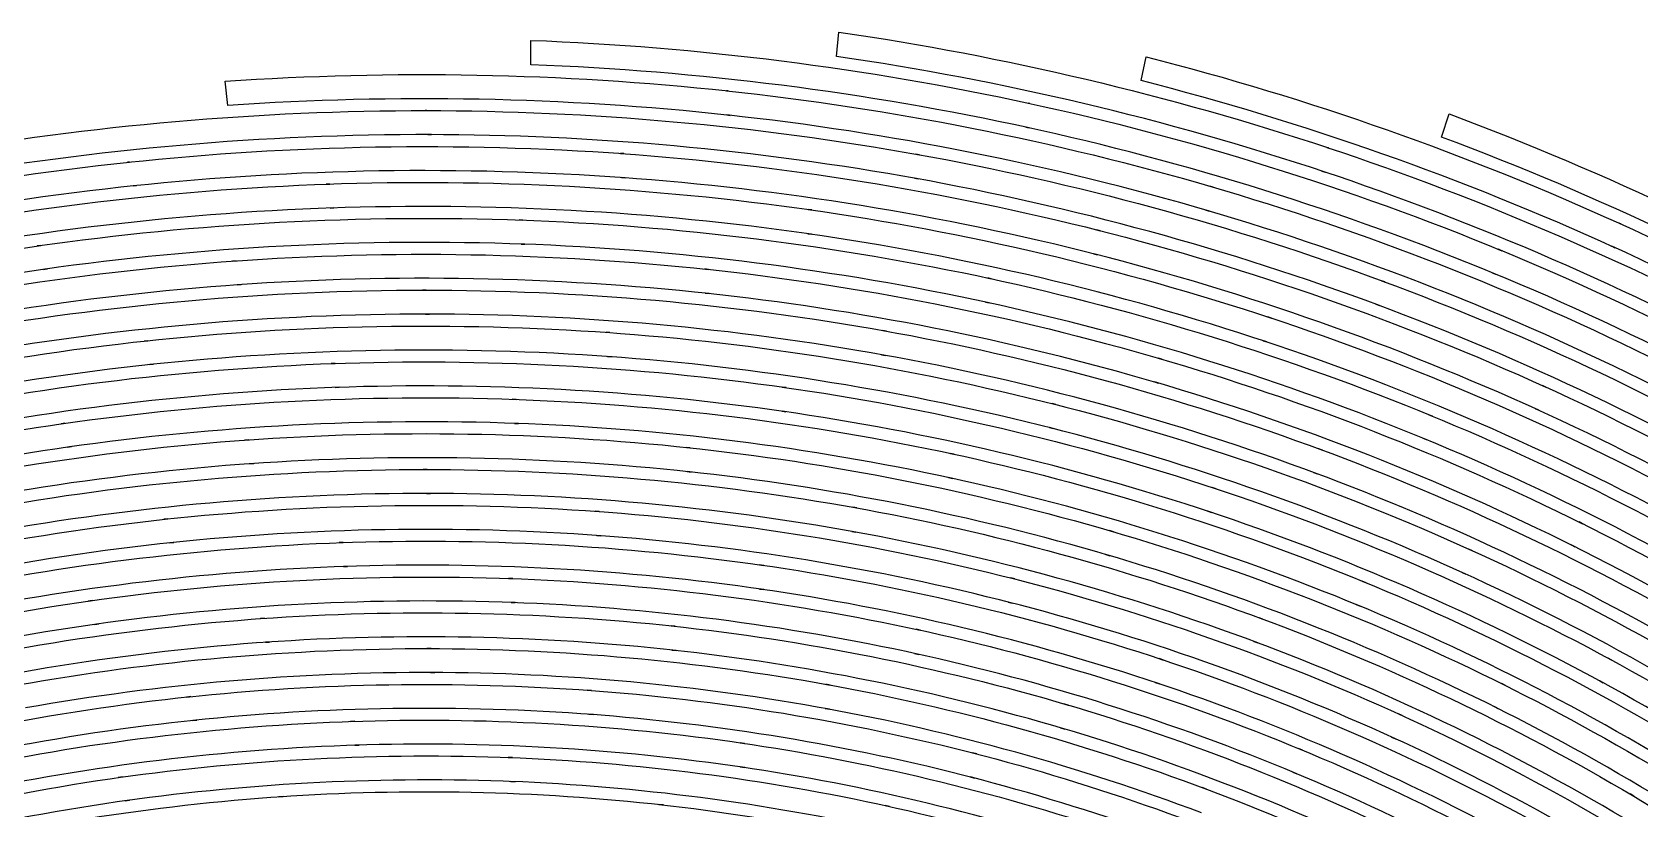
# Model space of a CAD drawing. Extents: x -32 to 185, y 69 to 286.
# Drawn here: x 48.9 to 109.2, y 256.7 to 285.9 of the extents above; entities that cross this region are included whole.
import ezdxf

# ---------------------------------------------------------------- set-up
doc = ezdxf.new("R2010")
doc.units = 0
doc.layers.add('Ebene_1', color=7, linetype='CONTINUOUS')

msp = doc.modelspace()

# ---------------------------------------------------------------- linework, layer by layer
at = {"layer": 'Ebene_1', "color": 7}
for p, q in [((67.584263, 285.566731), (67.584009, 285.566731)), ((67.590882, 284.65113), (67.584263, 285.566731)), ((79.056129, 284.963712), (79.147256, 285.874477)), ((79.147256, 285.874477), (79.147001, 285.874731)), ((90.490321, 284.055493), (90.677412, 284.951749)), ((90.677412, 284.951749), (90.676903, 284.951749)), ((56.11978, 284.031311), (56.119271, 284.031311)), ((56.223635, 283.12182), (56.11978, 284.031311)), ((74.994343, 283.669093), (74.927652, 283.676475)), ((63.68946, 282.932438), (63.622769, 282.932438)), ((86.313481, 283.20022), (86.248572, 283.214474)), ((74.938088, 282.766983), (75.069689, 282.752728)), ((101.762623, 281.937164), (102.04415, 282.808474)), ((102.04415, 282.808474), (102.043641, 282.808728)), ((63.729169, 282.029055), (63.862042, 282.029055)), ((86.161517, 282.309055), (86.291081, 282.280801)), ((71.081212, 281.315054), (70.947321, 281.324472)), ((82.172022, 281.275345), (82.040168, 281.299018)), ((97.518837, 281.530654), (97.4552, 281.551782)), ((52.526613, 280.998145), (52.460177, 280.991018)), ((97.272691, 280.660872), (97.3992, 280.618617)), ((52.662286, 280.10418), (52.79414, 280.11818)), ((60.048438, 280.175453), (59.914293, 280.170871)), ((70.992376, 280.416253), (71.127539, 280.406326)), ((81.98875, 280.391053), (82.121877, 280.366872)), ((93.196651, 280.056835), (93.067596, 280.094508)), ((60.056075, 279.272325), (60.191238, 279.277161)), ((67.282372, 278.822543), (67.145681, 278.827379)), ((78.130346, 279.200798), (77.994419, 279.220143)), ((92.919451, 279.197234), (93.049778, 279.159052)), ((108.483138, 278.679743), (108.422301, 278.707234)), ((77.977873, 278.310906), (78.114564, 278.291051)), ((88.956683, 278.42367), (88.82381, 278.457524)), ((49.199701, 277.870033), (49.066828, 277.850942)), ((67.225608, 277.921451), (67.363572, 277.91636)), ((88.710283, 277.55516), (88.844683, 277.521051)), ((104.028334, 277.673778), (103.904625, 277.724687)), ((108.146374, 277.84076), (108.266774, 277.785778)), ((49.303046, 276.972759), (49.436937, 276.991596)), ((56.536217, 277.293487), (56.399526, 277.28356)), ((74.25667, 276.972505), (74.117433, 276.987268)), ((56.575417, 276.391377), (56.713381, 276.40105)), ((84.867916, 276.619959), (84.731225, 276.649486)), ((99.639457, 276.500577), (99.511166, 276.547923)), ((103.661788, 276.848286), (103.787279, 276.796359)), ((63.667314, 276.195122), (63.527314, 276.195122)), ((74.135506, 276.078031), (74.275761, 276.062758)), ((84.652316, 275.743304), (84.790534, 275.713522)), ((63.642114, 275.292758), (63.783387, 275.292758)), ((95.381926, 275.141303), (95.249053, 275.185339)), ((99.302184, 275.662867), (99.431748, 275.614758)), ((70.556593, 274.600393), (70.414048, 274.610321)), ((80.937221, 274.654357), (80.796458, 274.679557)), ((53.220759, 274.29672), (53.082032, 274.281702)), ((95.074434, 274.292648), (95.20858, 274.248102)), ((53.292032, 273.396901), (53.432541, 273.411665)), ((60.24062, 273.443229), (60.09782, 273.437883)), ((70.467502, 273.702356), (70.611066, 273.692174)), ((80.752421, 273.771084), (80.894712, 273.745374)), ((91.264395, 273.604865), (91.127449, 273.644829)), ((90.987194, 272.746283), (91.125413, 272.70581)), ((60.246984, 272.540864), (60.391311, 272.545955)), ((67.036227, 272.094391), (66.890372, 272.099482)), ((77.170454, 272.536791), (77.025872, 272.55741)), ((105.679317, 272.553592), (105.552044, 272.611373)), ((77.016963, 271.647918), (77.163072, 271.627045)), ((87.293991, 271.899664), (87.152209, 271.935555)), ((101.421786, 271.463372), (101.289677, 271.517845)), ((105.283244, 271.742354), (105.412044, 271.683809)), ((50.106138, 271.196099), (49.96512, 271.175736)), ((66.97819, 271.194318), (67.125827, 271.188972)), ((87.046572, 271.032172), (87.189627, 270.996026)), ((50.208465, 270.299589), (50.351265, 270.319953)), ((57.006617, 270.577299), (56.861272, 270.566862)), ((73.57296, 270.276935), (73.42456, 270.292717)), ((101.054731, 270.639153), (101.188367, 270.584171)), ((57.044544, 269.675952), (57.191926, 269.686389)), ((83.477078, 270.035116), (83.331224, 270.066426)), ((97.292291, 270.190135), (97.1556, 270.240789)), ((63.699896, 269.464934), (63.550223, 269.464934)), ((73.451032, 269.383734), (73.60096, 269.367443)), ((83.260205, 269.159734), (83.407842, 269.127661)), ((96.954509, 269.353698), (97.092982, 269.302279)), ((63.673423, 268.563842), (63.82386, 268.563588)), ((93.298978, 268.741515), (93.157196, 268.788352)), ((70.151357, 267.884714), (69.998884, 267.895405)), ((79.820275, 268.019878), (79.669838, 268.04686)), ((92.990723, 267.894387), (93.133524, 267.847042)), ((53.968614, 267.608023), (53.820214, 267.592241)), ((107.052337, 267.427296), (106.921755, 267.492205)), ((54.037851, 266.709222), (54.188033, 266.725004)), ((60.551166, 266.722459), (60.398438, 266.717113)), ((70.060229, 266.988204), (70.213975, 266.977004)), ((79.633693, 267.138132), (79.785657, 267.110896)), ((89.448975, 267.126677), (89.302102, 267.169441)), ((89.169738, 266.269622), (89.317884, 266.226349)), ((102.927933, 266.411404), (102.791751, 266.473259)), ((106.6275, 266.631841), (106.759864, 266.565913)), ((60.555748, 265.821367), (60.709748, 265.826458)), ((76.328926, 265.864131), (76.173908, 265.886276)), ((102.531096, 265.601949), (102.668551, 265.53933)), ((66.908699, 265.370058), (66.752663, 265.375658)), ((76.173399, 264.976784), (76.32969, 264.95413)), ((85.748389, 265.354021), (85.59668, 265.392712)), ((98.927493, 265.215039), (98.78622, 265.273076)), ((51.129666, 264.546348), (50.978466, 264.524966)), ((66.848372, 264.471257), (67.006445, 264.465402)), ((85.499444, 264.488566), (85.652171, 264.449366)), ((98.559165, 264.392602), (98.70222, 264.333547)), ((51.229703, 263.650856), (51.38243, 263.672492)), ((57.594872, 263.877402), (57.43909, 263.866456)), ((95.059925, 263.845838), (94.913053, 263.900311)), ((73.008632, 263.577547), (72.85005, 263.594601)), ((82.203841, 263.433219), (82.04755, 263.467328)), ((57.63, 262.977328), (57.788072, 262.988273)), ((63.850587, 262.743401), (63.690732, 262.743655)), ((72.883905, 262.685873), (73.045032, 262.66831)), ((81.984677, 262.560128), (82.143004, 262.525255)), ((94.719852, 263.011692), (94.868507, 262.956201)), ((63.821314, 261.843582), (63.983205, 261.843072)), ((91.33134, 262.312709), (91.179631, 262.363109)), ((108.149938, 262.3066), (108.015283, 262.3794)), ((78.821692, 261.373436), (78.660565, 261.402708)), ((91.02054, 261.467618), (91.174031, 261.416454)), ((104.158152, 261.356381), (104.018152, 261.426127)), ((107.696083, 261.527945), (107.831501, 261.454381)), ((54.833306, 260.940453), (54.67396, 260.923653)), ((69.865247, 261.169545), (69.70132, 261.181763)), ((87.749119, 260.624053), (87.592064, 260.670126)), ((54.899742, 260.042671), (55.060615, 260.059471)), ((60.980584, 260.014925), (60.816657, 260.00958)), ((69.770302, 260.274816), (69.935502, 260.262598)), ((78.63231, 260.493726), (78.795474, 260.463689)), ((100.288294, 260.22798), (100.142439, 260.294416)), ((103.732043, 260.562708), (103.873315, 260.492198)), ((87.467846, 259.769289), (87.626682, 259.722198)), ((99.889421, 259.420816), (100.036548, 259.353616)), ((60.981603, 259.115361), (61.147057, 259.120452)), ((75.607034, 259.184088), (75.440816, 259.20827)), ((84.320134, 258.788524), (84.157224, 258.830524)), ((96.546727, 258.929797), (96.395272, 258.992415)), ((66.900808, 258.651069), (66.733063, 258.657433)), ((75.447689, 258.299033), (75.615944, 258.274087)), ((52.269267, 257.922814), (52.107122, 257.899905)), ((66.836663, 257.75405), (67.006699, 257.747178)), ((84.067879, 257.92536), (84.232315, 257.882851)), ((96.175854, 258.109905), (96.328836, 258.046269)), ((52.365995, 257.028086), (52.530177, 257.050995)), ((58.301237, 257.195577), (58.133491, 257.184123)), ((92.941851, 257.469468), (92.784287, 257.528268)), ((108.972629, 257.203214), (108.83492, 257.284668)), ((72.56445, 256.875104), (72.393141, 256.894195)), ((81.049476, 256.816304), (80.881221, 256.853468))]:
    msp.add_line(p, q, dxfattribs=at)
for points in [[(67.584009, 285.566731), (73.884269, 285.328476), (80.151948, 284.53633), (86.313481, 283.20022)], [(79.147001, 285.874731), (85.386171, 284.968039), (91.533958, 283.514329), (97.518837, 281.530654)], [(97.3992, 280.618617), (91.425267, 282.605601), (85.286644, 284.059566), (79.056129, 284.963712)], [(90.676903, 284.951749), (96.784727, 283.387056), (102.743133, 281.288327), (108.483138, 278.679743)], [(56.119271, 284.031311), (62.409349, 284.464039), (68.725392, 284.342875), (74.994343, 283.669093)], [(86.291081, 282.280801), (80.139984, 283.621238), (73.881978, 284.414657), (67.590882, 284.65113)], [(75.069689, 282.752728), (68.810919, 283.431602), (62.504295, 283.555311), (56.223635, 283.12182)], [(74.927652, 283.676475), (81.112094, 283.011856), (87.225773, 281.800473), (93.196651, 280.056835)], [(108.266774, 277.785778), (102.537969, 280.396144), (96.589236, 282.494364), (90.490321, 284.055493)], [(44.88286, 281.286291), (51.09123, 282.38491), (57.384363, 282.936001), (63.68946, 282.932438)], [(63.622769, 282.932438), (69.842593, 282.928874), (76.050199, 282.374219), (82.172022, 281.275345)], [(86.248572, 283.214474), (92.327123, 281.896182), (98.276874, 280.042071), (104.028334, 277.673778)], [(93.049778, 279.159052), (87.130827, 280.89429), (81.06984, 282.1016), (74.938088, 282.766983)], [(102.043641, 282.808728), (107.950374, 280.603599), (113.652197, 277.883269), (119.082166, 274.679303)], [(63.862042, 282.029055), (57.566363, 282.038982), (51.282139, 281.491454), (45.082933, 280.392835)], [(52.460177, 280.991018), (58.645382, 281.648509), (64.876915, 281.756946), (71.081212, 281.315054)], [(82.121877, 280.366872), (76.052235, 281.4632), (69.897066, 282.019637), (63.729169, 282.029055)], [(103.787279, 276.796359), (98.086474, 279.150907), (92.187886, 280.995854), (86.161517, 282.309055)], [(118.772638, 273.813338), (113.353361, 277.018068), (107.66121, 279.736616), (101.762623, 281.937164)], [(70.947321, 281.324472), (77.024345, 280.891745), (83.051223, 279.920907), (88.956683, 278.42367)], [(82.040168, 281.299018), (88.036755, 280.222544), (93.926433, 278.61687), (99.639457, 276.500577)], [(97.4552, 281.551782), (103.359388, 279.594834), (109.079029, 277.118614), (114.546162, 274.152393)], [(34.001796, 277.362214), (40.058201, 279.114761), (46.257153, 280.33149), (52.526613, 280.998145)], [(71.127539, 280.406326), (64.975679, 280.851272), (58.796328, 280.749963), (52.662286, 280.10418)], [(114.212961, 273.305774), (108.794702, 276.252904), (103.125715, 278.714361), (97.272691, 280.660872)], [(52.79414, 280.11818), (46.533335, 279.458907), (40.343038, 278.246506), (34.29605, 276.495232)], [(41.567912, 277.874106), (47.64799, 279.185525), (53.832432, 279.955526), (60.048438, 280.175453)], [(59.914293, 280.170871), (66.003026, 280.386217), (72.098886, 280.061671), (78.130346, 279.200798)], [(88.844683, 277.521051), (82.99115, 279.01167), (77.016963, 279.980726), (70.992376, 280.416253)], [(99.431748, 275.614758), (93.769888, 277.719087), (87.932646, 279.317634), (81.98875, 280.391053)], [(93.067596, 280.094508), (98.915784, 278.386761), (104.601316, 276.164068), (110.056739, 273.452392)], [(78.114564, 278.291051), (72.135795, 279.151161), (66.092626, 279.479525), (60.056075, 279.272325)], [(60.191238, 279.277161), (54.02716, 279.065379), (47.893372, 278.308106), (41.86293, 277.013741)], [(49.066828, 277.850942), (55.098034, 278.712325), (61.193894, 279.037379), (67.282372, 278.822543)], [(67.145681, 278.827379), (73.106632, 278.61687), (79.037292, 277.878178), (84.867916, 276.619959)], [(77.994419, 279.220143), (83.89937, 278.377342), (89.718284, 277.012214), (95.381926, 275.141303)], [(109.75663, 272.593555), (104.350334, 275.288176), (98.715965, 277.498142), (92.919451, 279.197234)], [(108.422301, 278.707234), (114.084925, 276.134031), (119.508785, 273.063956), (124.629735, 269.533407)], [(67.363572, 277.91636), (61.32753, 278.136033), (55.283343, 277.820396), (49.303046, 276.972759)], [(95.20858, 274.248102), (89.596611, 276.10934), (83.830388, 277.468869), (77.977873, 278.310906)], [(88.82381, 278.457524), (94.605816, 276.99185), (100.246548, 275.015812), (105.679317, 272.553592)], [(31.067902, 273.617083), (36.97438, 275.567158), (43.04224, 276.990577), (49.199701, 277.870033)], [(56.399526, 277.28356), (62.349277, 277.708142), (68.325246, 277.603778), (74.25667, 276.972505)], [(84.790534, 275.713522), (79.012347, 276.967414), (73.134378, 277.70636), (67.225608, 277.921451)], [(105.412044, 271.683809), (100.029421, 274.131011), (94.440361, 276.095849), (88.710283, 277.55516)], [(103.904625, 277.724687), (109.537975, 275.405012), (114.954962, 272.590501), (120.09144, 269.314498)], [(124.208207, 268.727261), (119.133839, 272.233373), (113.758852, 275.283085), (108.146374, 277.84076)], [(49.436937, 276.991596), (43.330132, 276.12614), (37.311908, 274.721048), (31.45303, 272.793119)], [(38.527618, 274.391411), (44.432824, 275.888649), (50.459447, 276.859996), (56.536217, 277.293487)], [(74.117433, 276.987268), (79.921839, 276.369231), (85.660062, 275.237267), (91.264395, 273.604865)], [(56.713381, 276.40105), (50.688029, 275.977995), (44.711806, 275.021412), (38.855218, 273.542756)], [(74.275761, 276.062758), (68.397028, 276.695559), (62.47375, 276.805523), (56.575417, 276.391377)], [(84.731225, 276.649486), (90.437121, 275.417994), (96.022617, 273.682502), (101.421786, 271.463372)], [(99.511166, 276.547923), (105.104298, 274.475921), (110.502703, 271.911882), (115.642999, 268.886097)], [(119.70173, 268.492315), (114.612598, 271.746173), (109.244739, 274.542612), (103.661788, 276.848286)], [(45.878898, 274.606503), (51.74974, 275.660831), (57.702545, 276.192577), (63.667314, 276.195122)], [(63.527314, 276.195122), (69.36481, 276.197413), (75.191107, 275.681958), (80.937221, 274.654357)], [(91.125413, 272.70581), (85.573262, 274.33032), (79.887475, 275.458976), (74.135506, 276.078031)], [(101.188367, 270.584171), (95.839853, 272.78981), (90.306285, 274.516393), (84.652316, 275.743304)], [(63.783387, 275.292758), (57.8708, 275.29683), (51.969158, 274.776539), (46.148462, 273.737993)], [(80.894712, 273.745374), (75.201034, 274.770939), (69.427429, 275.288685), (63.642114, 275.292758)], [(95.249053, 275.185339), (100.791785, 273.354392), (106.161172, 271.034972), (111.293831, 268.254569)], [(115.285108, 268.04966), (110.192921, 271.055081), (104.844407, 273.602829), (99.302184, 275.662867)], [(53.082032, 274.281702), (58.885928, 274.904576), (64.733861, 275.01123), (70.556593, 274.600393)], [(70.414048, 274.610321), (76.109762, 274.208393), (81.75864, 273.301192), (87.293991, 271.899664)], [(80.796458, 274.679557), (86.417081, 273.674611), (91.937413, 272.172028), (97.292291, 270.190135)], [(35.702415, 270.826499), (41.427657, 272.49861), (47.290354, 273.660102), (53.220759, 274.29672)], [(70.611066, 273.692174), (64.84077, 274.10632), (59.044764, 274.007556), (53.292032, 273.396901)], [(110.968267, 267.404896), (105.884735, 270.166717), (100.565749, 272.471882), (95.074434, 274.292648)], [(53.432541, 273.411665), (47.55279, 272.787519), (41.73973, 271.642827), (36.062598, 269.991335)], [(42.899186, 271.269154), (48.603809, 272.505228), (54.407197, 273.232974), (60.24062, 273.443229)], [(60.09782, 273.437883), (65.804225, 273.643556), (71.517503, 273.34192), (77.170454, 272.536791)], [(87.189627, 270.996026), (81.706713, 272.391446), (76.110526, 273.297374), (70.467502, 273.702356)], [(97.092982, 269.302279), (91.789268, 271.272718), (86.320863, 272.768428), (80.752421, 273.771084)], [(91.127449, 273.644829), (96.609345, 272.047809), (101.938514, 269.967153), (107.052337, 267.427296)], [(77.163072, 271.627045), (71.562558, 272.431919), (65.901716, 272.737628), (60.246984, 272.540864)], [(106.759864, 266.565913), (101.695677, 269.08897), (96.417418, 271.157408), (90.987194, 272.746283)], [(60.391311, 272.545955), (54.609815, 272.344609), (48.857337, 271.6301), (43.201841, 270.411335)], [(49.96512, 271.175736), (55.617052, 271.986718), (61.329821, 272.294209), (67.036227, 272.094391)], [(66.890372, 272.099482), (72.469504, 271.904245), (78.020382, 271.213154), (83.477078, 270.035116)], [(77.025872, 272.55741), (82.552568, 271.770354), (87.998319, 270.493299), (93.298978, 268.741515)], [(105.552044, 272.611373), (110.868486, 270.201589), (115.960927, 267.324714), (120.768786, 264.014602)], [(93.133524, 267.847042), (87.884791, 269.589152), (82.491223, 270.861372), (77.016963, 271.647918)], [(87.152209, 271.935555), (92.56385, 270.565335), (97.843383, 268.71657), (102.927933, 266.411404)], [(101.289677, 271.517845), (106.570736, 269.347334), (111.648923, 266.711768), (116.463654, 263.64271)], [(120.354894, 263.204383), (115.593617, 266.490822), (110.549794, 269.348098), (105.283244, 271.742354)], [(33.094086, 267.190823), (38.635036, 269.026606), (44.328205, 270.367044), (50.106138, 271.196099)], [(67.125827, 271.188972), (61.471603, 271.394136), (55.809998, 271.096317), (50.208465, 270.299589)], [(56.861272, 270.566862), (62.429459, 270.965481), (68.022082, 270.868499), (73.57296, 270.276935)], [(83.407842, 269.127661), (78.003328, 270.302135), (72.505141, 270.993736), (66.97819, 271.194318)], [(102.668551, 265.53933), (97.634401, 267.829733), (92.406287, 269.668062), (87.046572, 271.032172)], [(50.351265, 270.319953), (44.623987, 269.505152), (38.9802, 268.183297), (33.486595, 266.370422)], [(40.129729, 267.849333), (45.663552, 269.256461), (51.311412, 270.169517), (57.006617, 270.577299)], [(73.42456, 270.292717), (78.849438, 269.714898), (84.211952, 268.65497), (89.448975, 267.126677)], [(116.081072, 262.817219), (111.313941, 265.864385), (106.285136, 268.482133), (101.054731, 270.639153)], [(57.191926, 269.686389), (51.547885, 269.289552), (45.95017, 268.391769), (40.46522, 267.003986)], [(73.60096, 269.367443), (68.102264, 269.961044), (62.561568, 270.064135), (57.044544, 269.675952)], [(83.331224, 270.066426), (88.663447, 268.915115), (93.882906, 267.291368), (98.927493, 265.215039)], [(97.1556, 270.240789), (102.390841, 268.302933), (107.443828, 265.903585), (112.254487, 263.071255)], [(47.05159, 267.97686), (52.545958, 268.965006), (58.1172, 269.463152), (63.699896, 269.464934)], [(63.550223, 269.464934), (69.005647, 269.466716), (74.450633, 268.983079), (79.820275, 268.019878)], [(89.317884, 266.226349), (84.133042, 267.74726), (78.822965, 268.804133), (73.451032, 269.383734)], [(98.70222, 264.333547), (93.708288, 266.397149), (88.540501, 268.012242), (83.260205, 269.159734)], [(111.903723, 262.231509), (107.141682, 265.043984), (102.138841, 267.42755), (96.954509, 269.353698)], [(63.82386, 268.563588), (58.293346, 268.569188), (52.773268, 268.082751), (47.32879, 267.110641)], [(79.785657, 267.110896), (74.468706, 268.07206), (69.076665, 268.558497), (63.673423, 268.563842)], [(93.157196, 268.788352), (98.336947, 267.076786), (103.354297, 264.907548), (108.149938, 262.3066)], [(53.820214, 267.592241), (59.244328, 268.173624), (64.709679, 268.271624), (70.151357, 267.884714)], [(69.998884, 267.895405), (75.313798, 267.51766), (80.584421, 266.666968), (85.748389, 265.354021)], [(79.669838, 268.04686), (84.914243, 267.106059), (90.064721, 265.700203), (95.059925, 263.845838)], [(107.831501, 261.454381), (103.085497, 264.036747), (98.118801, 266.19224), (92.990723, 267.894387)], [(37.573072, 264.358747), (42.931004, 265.925476), (48.417991, 267.012895), (53.968614, 267.608023)], [(70.213975, 266.977004), (64.824734, 267.367732), (59.411056, 267.278132), (54.037851, 266.709222)], [(106.921755, 267.492205), (111.921541, 265.009112), (116.690964, 262.086164), (121.173259, 258.758233)], [(54.188033, 266.725004), (48.688064, 266.142604), (43.250713, 265.072239), (37.940381, 263.526892)], [(44.343987, 264.695766), (49.675447, 265.850385), (55.099306, 266.52875), (60.551166, 266.722459)], [(60.398438, 266.717113), (65.723534, 266.905986), (71.054739, 266.620641), (76.328926, 265.864131)], [(85.652171, 264.449366), (80.540639, 265.756712), (75.322452, 266.606641), (70.060229, 266.988204)], [(94.868507, 262.956201), (89.924721, 264.799875), (84.82617, 266.199622), (79.633693, 267.138132)], [(89.302102, 267.169441), (94.416943, 265.676531), (99.388729, 263.731038), (104.158152, 261.356381)], [(103.873315, 260.492198), (99.153529, 262.850819), (94.232652, 264.784348), (89.169738, 266.269622)], [(102.791751, 266.473259), (107.760228, 264.220529), (112.518705, 261.530236), (117.010673, 258.434451)], [(120.73544, 257.960487), (116.299218, 261.263472), (111.577904, 264.165293), (106.6275, 266.631841)], [(60.709748, 265.826458), (55.309816, 265.642167), (49.936611, 264.977548), (44.654278, 263.840747)], [(50.978466, 264.524966), (56.252907, 265.278676), (61.584112, 265.56173), (66.908699, 265.370058)], [(76.32969, 264.95413), (71.107939, 265.710894), (65.828916, 266.001076), (60.555748, 265.821367)], [(76.173908, 265.886276), (81.322603, 265.147839), (86.39519, 263.951729), (91.33134, 262.312709)], [(116.6034, 257.620668), (112.158778, 260.69329), (107.449428, 263.364237), (102.531096, 265.601949)], [(66.752663, 265.375658), (71.950486, 265.188566), (77.121581, 264.538457), (82.203841, 263.433219)], [(91.174031, 261.416454), (86.289554, 263.046819), (81.269403, 264.238347), (76.173399, 264.976784)], [(85.59668, 265.392712), (90.637703, 264.111075), (95.554253, 262.382709), (100.288294, 260.22798)], [(98.78622, 265.273076), (103.713461, 263.24511), (108.450302, 260.782126), (112.940742, 257.913905)], [(35.22896, 260.80809), (40.407947, 262.523219), (45.72897, 263.774565), (51.129666, 264.546348)], [(67.006445, 264.465402), (61.733785, 264.66293), (56.453998, 264.390311), (51.229703, 263.650856)], [(57.43909, 263.866456), (62.627241, 264.232747), (67.837791, 264.13602), (73.008632, 263.577547)], [(82.143004, 262.525255), (77.112672, 263.627183), (71.994013, 264.278566), (66.848372, 264.471257)], [(100.036548, 259.353616), (95.353162, 261.493836), (90.48803, 263.212274), (85.499444, 264.488566)], [(112.565542, 257.08485), (108.122956, 259.931943), (103.435751, 262.377364), (98.559165, 264.392602)], [(51.38243, 263.672492), (46.032389, 262.915219), (40.760238, 261.683218), (35.628597, 259.991253)], [(41.844348, 261.343654), (47.008826, 262.654055), (52.279704, 263.502201), (57.594872, 263.877402)], [(94.913053, 263.900311), (99.789384, 262.090236), (104.494407, 259.848707), (108.972629, 257.203214)], [(73.045032, 262.66831), (67.926118, 263.229074), (62.767241, 263.332674), (57.63, 262.977328)], [(72.85005, 263.594601), (77.894891, 263.049619), (82.880932, 262.055364), (87.749119, 260.624053)], [(82.04755, 263.467328), (87.005845, 262.389073), (91.85825, 260.870453), (96.546727, 258.929797)], [(57.788072, 262.988273), (52.524322, 262.624273), (47.303081, 261.791909), (42.186967, 260.501362)], [(48.338573, 261.375981), (53.45825, 262.291582), (58.64971, 262.749255), (63.850587, 262.743401)], [(63.690732, 262.743655), (68.765101, 262.737801), (73.829033, 262.279109), (78.821692, 261.373436)], [(87.626682, 259.722198), (82.810423, 261.14689), (77.876564, 262.1386), (72.883905, 262.685873)], [(96.328836, 258.046269), (91.691522, 259.974452), (86.89079, 261.485181), (81.984677, 262.560128)], [(108.629502, 256.360413), (104.199898, 258.986561), (99.54502, 261.212563), (94.719852, 263.011692)], [(63.983205, 261.843072), (58.833746, 261.856818), (53.693196, 261.411363), (48.6229, 260.512053)], [(78.795474, 260.463689), (73.855251, 261.368345), (68.843755, 261.830091), (63.821314, 261.843582)], [(91.179631, 262.363109), (95.995126, 260.763799), (100.658658, 258.738124), (105.113971, 256.310013)], [(108.015283, 262.3794), (112.699178, 259.839034), (117.147364, 256.886813), (121.307404, 253.557356)], [(54.67396, 260.923653), (59.720329, 261.457181), (64.80437, 261.539654), (69.865247, 261.169545)], [(78.660565, 261.402708), (83.528496, 260.519435), (88.308101, 259.203179), (92.941851, 257.469468)], [(104.80368, 255.454739), (100.397494, 257.865032), (95.784617, 259.877471), (91.02054, 261.467618)], [(104.018152, 261.426127), (108.674302, 259.107979), (113.114597, 256.378995), (117.286346, 253.272519)], [(120.845913, 252.7731), (116.731437, 256.075831), (112.330851, 259.005906), (107.696083, 261.527945)], [(39.554201, 257.931978), (44.547624, 259.386706), (49.660938, 260.393689), (54.833306, 260.940453)], [(69.935502, 260.262598), (64.927061, 260.63678), (59.894947, 260.563217), (54.899742, 260.042671)], [(69.70132, 261.181763), (74.635688, 260.820817), (79.528311, 260.020016), (84.320134, 258.788524)], [(87.592064, 260.670126), (92.338577, 259.274452), (96.9512, 257.457505), (101.374695, 255.241175)], [(55.060615, 260.059471), (49.938901, 259.525943), (44.874715, 258.536269), (39.928638, 257.103177)], [(45.902061, 258.155978), (50.862902, 259.222779), (55.909016, 259.845143), (60.980584, 260.014925)], [(60.816657, 260.00958), (65.761462, 260.175289), (70.711357, 259.899107), (75.607034, 259.184088)], [(84.232315, 257.882851), (79.49242, 259.109506), (74.652488, 259.910052), (69.770302, 260.274816)], [(92.758578, 256.578049), (88.175737, 258.301324), (83.448315, 259.611979), (78.63231, 260.493726)], [(100.142439, 260.294416), (104.760916, 258.192378), (109.182884, 255.682303), (113.355142, 252.794228)], [(116.8554, 252.471209), (112.730233, 255.552994), (108.338301, 258.261105), (103.732043, 260.562708)], [(101.09724, 254.374447), (96.723891, 256.575249), (92.162432, 258.380742), (87.467846, 259.769289)], [(112.955251, 251.976881), (108.830338, 254.842048), (104.457498, 257.333286), (99.889421, 259.420816)], [(61.147057, 259.120452), (56.127416, 258.960342), (51.131703, 258.352233), (46.219989, 257.303759)], [(52.107122, 257.899905), (57.006108, 258.590233), (61.957022, 258.84147), (66.900808, 258.651069)], [(75.615944, 258.274087), (70.772703, 258.98987), (65.874989, 259.271397), (60.981603, 259.115361)], [(75.440816, 259.20827), (80.211002, 258.511578), (84.909407, 257.389541), (89.47952, 255.855903)], [(84.157224, 258.830524), (88.82661, 257.630596), (93.379415, 256.015503), (97.76091, 254.004592)], [(96.395272, 258.992415), (100.966658, 257.100123), (105.360117, 254.803102), (109.522703, 252.1291)], [(66.733063, 258.657433), (71.55034, 258.471869), (76.341653, 257.855614), (81.049476, 256.816304)], [(89.330611, 254.958121), (84.81217, 256.483613), (80.165693, 257.601832), (75.447689, 258.299033)], [(37.473544, 254.471175), (42.292858, 256.05954), (47.24479, 257.214668), (52.269267, 257.922814)], [(67.006699, 257.747178), (62.11484, 257.944196), (57.214836, 257.703396), (52.365995, 257.028086)], [(80.99653, 255.907831), (76.341144, 256.944341), (71.602013, 257.562378), (66.836663, 257.75405)], [(97.5168, 253.127937), (93.18596, 255.125103), (88.684829, 256.730777), (84.067879, 257.92536)], [(109.154884, 251.296735), (105.040153, 253.949865), (100.696585, 256.230085), (96.175854, 258.109905)], [(52.530177, 257.050995), (47.55559, 256.358122), (42.652786, 255.222339), (37.880054, 253.657647)], [(43.670714, 254.876157), (48.4689, 256.083467), (53.365086, 256.859577), (58.301237, 257.195577)], [(58.133491, 257.184123), (62.943386, 257.511468), (67.772882, 257.408123), (72.56445, 256.875104)], [(92.784287, 257.528268), (97.299673, 255.839103), (101.65495, 253.749029), (105.797935, 251.283753)], [(108.83492, 257.284668), (113.203688, 254.703575), (117.333437, 251.737863), (121.175041, 248.422914)], [(72.393141, 256.894195), (77.058709, 256.375176), (81.668531, 255.439212), (86.167372, 254.098011)], [(80.881221, 256.853468), (85.46508, 255.841394), (89.949412, 254.420775), (94.279743, 252.608918)]]:
    msp.add_open_spline(points, degree=3, dxfattribs=at)

doc.saveas('drawing.dxf')
